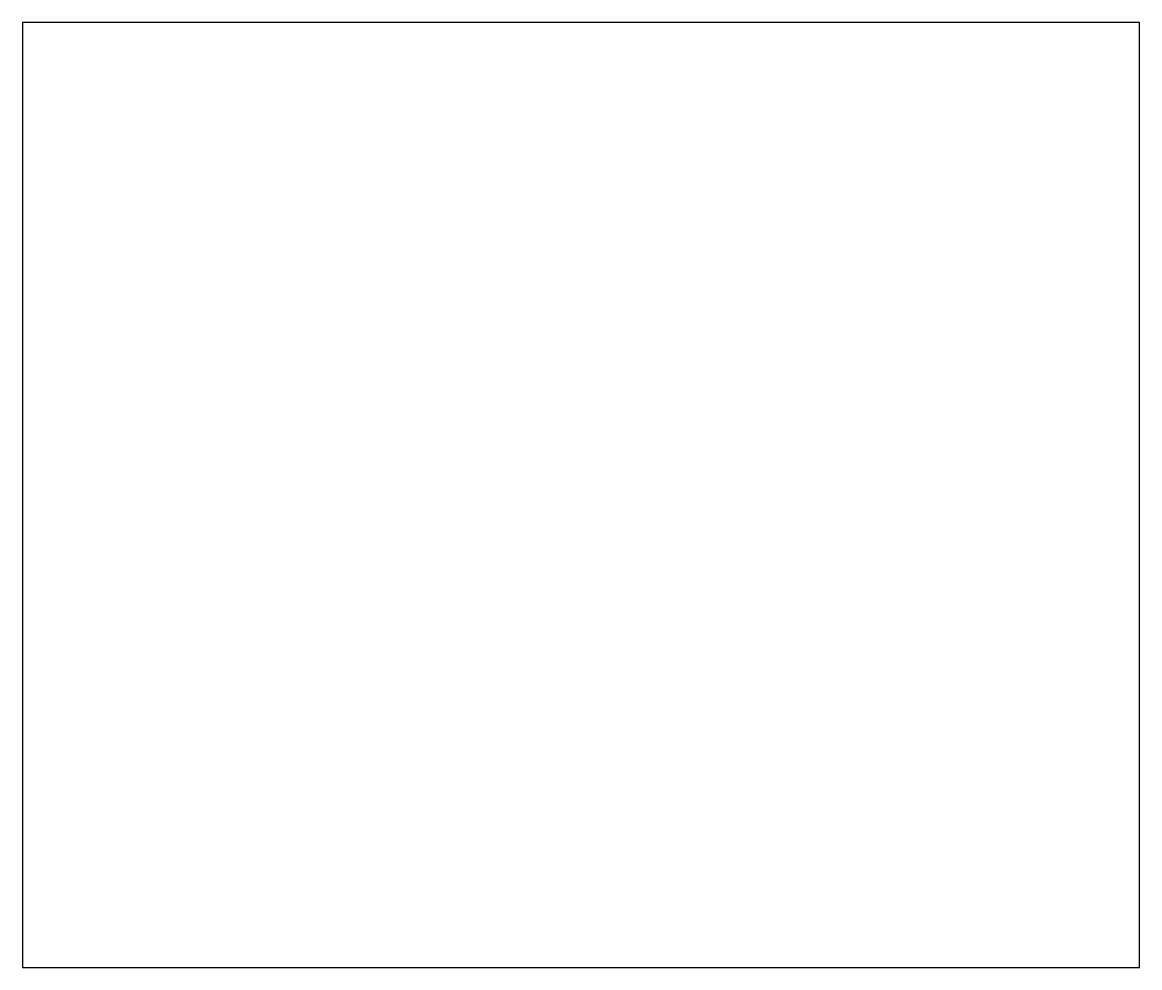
# Model space of a CAD drawing. Extents: x 0 to 65, y 0 to 55.
import ezdxf

# ---------------------------------------------------------------- set-up
doc = ezdxf.new("R2010")
doc.units = 0
doc.layers.add('Profile_Khung_Bao', color=1, linetype='CONTINUOUS')

msp = doc.modelspace()

# ---------------------------------------------------------------- linework, layer by layer
at = {"layer": 'Profile_Khung_Bao'}
for p, q in [((65, 55), (0, 55)), ((0, 55), (0, 0)), ((65, 0), (65, 55)), ((0, 0), (65, 0))]:
    msp.add_line(p, q, dxfattribs=at)

doc.saveas('drawing.dxf')
